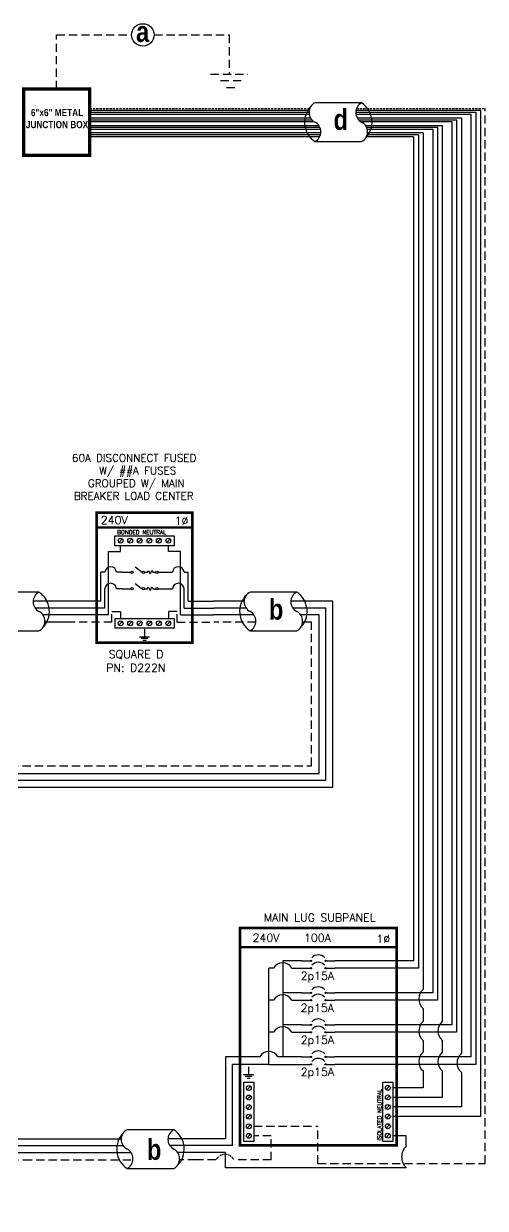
# Model space of a CAD drawing. Header units: feet. Extents: x 24455 to 25053, y 16036 to 16620.
# Drawn here: x 24843 to 25053, y 16081 to 16620 of the extents above; entities that cross this region are included whole.
import ezdxf

# ---------------------------------------------------------------- set-up
doc = ezdxf.new("R2010")
doc.units = ezdxf.units.FT
doc.header["$MEASUREMENT"] = 0
doc.linetypes.add('HIDDEN', pattern=[0.375, 0.25, -0.125])
for name, color, linetype in [('ONE LINE BLOCKS', 7, 'Continuous'), ('TABLES', 7, 'Continuous'), ('TEXT', 7, 'Continuous'), ('Z - TITLEBLOCK TXT', 7, 'Continuous')]:
    doc.layers.add(name, color=color, linetype=linetype)
doc.styles.add('ONE LINE TXT', font='techb___.ttf')
doc.styles.get("Standard").update_dxf_attribs({"font": 'simplex.shx'})

# ---------------------------------------------------------------- blocks, each defined once
blk = doc.blocks.new('M_MAIN DISCO')
at = {"color": 253, "linetype": 'Continuous'}
for p, q in [((-42.47, 32.21), (-42.47, 34.82)), ((-20.72, 32.21), (-20.72, 34.82)), ((-47.96, 3.45), (-47.96, 32.21)), ((-47.96, 32.21), (-42.47, 32.21)), ((-15.23, 32.21), (-20.72, 32.21)), ((-15.23, 3.45), (-15.23, 32.21)), ((-47.96, 3.45), (-63.19, 3.45)), ((-15.23, 3.45), (0, 3.45))]:
    blk.add_line(p, q, dxfattribs=at)
at = {"color": 7, "linetype": 'Continuous'}
for p, q in [((-51.46, 9.66), (-51.46, 22.77)), ((-49.6, 22.77), (-51.46, 22.77)), ((-41.69, 22.77), (-44.32, 22.77)), ((-21.5, 22.77), (-18.87, 22.77)), ((-13.59, 22.77), (-11.73, 22.77)), ((-11.73, 9.66), (-11.73, 22.77)), ((-51.46, 9.66), (-63.19, 9.66)), ((-11.73, 9.66), (0, 9.66))]:
    blk.add_line(p, q, dxfattribs=at)
at = {"color": 1, "linetype": 'Continuous'}
for p, q in [((-31.53, 22.77), (-30.29, 22.77)), ((-27.74, 22.77), (-26.5, 22.77)), ((-31.53, 15.24), (-30.29, 15.24)), ((-27.74, 15.24), (-26.5, 15.24))]:
    blk.add_line(p, q, dxfattribs=at)
at = {"color": 10, "linetype": 'Continuous'}
for p, q in [((-49.6, 6.49), (-49.6, 15.24)), ((-41.69, 15.24), (-44.32, 15.24)), ((-21.5, 15.24), (-18.87, 15.24)), ((-13.59, 6.49), (-13.59, 15.24)), ((-49.6, 6.49), (-63.19, 6.49)), ((-13.59, 6.49), (0, 6.49))]:
    blk.add_line(p, q, dxfattribs=at)
at = {"color": 7, "linetype": 'Continuous'}
for centre in [(-46.96, 22.62), (-16.23, 22.62)]:
    blk.add_arc(centre, 2.64, 3.2819, 176.7181, dxfattribs=at)
at = {"color": 10, "linetype": 'Continuous'}
for centre in [(-46.96, 15.08), (-16.23, 15.08)]:
    blk.add_arc(centre, 2.64, 3.2819, 176.7181, dxfattribs=at)
at = {"color": 1, "linetype": 'Continuous'}
for points in [[(-30.29, 22.77), (-29.92, 23.53), (-29.02, 22.01), (-28.19, 23.53), (-27.74, 22.77)], [(-30.29, 15.24), (-29.92, 16), (-29.02, 14.47), (-28.19, 16), (-27.74, 15.24)]]:
    blk.add_spline(points, degree=3, dxfattribs=at)
at = {"layer": 'ONE LINE BLOCKS', "lineweight": 50}
blk.add_line((-53.41, 43.1), (-9.8, 43.1), dxfattribs=at)
at = {"layer": 'ONE LINE BLOCKS', "lineweight": 50, "const_width": 1.19}
blk.add_lwpolyline([(-53.41, -9.3), (-53.41, 49.88), (-9.8, 49.88), (-9.8, -9.3)], close=True, dxfattribs=at)
at = {"layer": 'TEXT', "color": 92, "linetype": 'HIDDEN', "ltscale": 15}
for p, q in [((-46.38, 0), (-63.19, 0)), ((-46.38, 0), (-46.38, 4.94)), ((-46.38, 4.94), (-42.47, 4.94)), ((-42.47, 4.94), (-42.47, 1.8)), ((-16.81, 4.94), (-20.72, 4.94)), ((-20.72, 4.94), (-20.72, 1.8)), ((-16.81, 0), (-16.81, 4.94)), ((-16.81, 0), (0, 0))]:
    blk.add_line(p, q, dxfattribs=at)
at = {"layer": 'TEXT', "color": 92, "linetype": 'Continuous', "flags": 128}
for points in [[(-31.59, -3.07), (-31.6, -6.57)], [(-33.94, -6.57), (-29.25, -6.57)], [(-30.07, -7.44), (-33.13, -7.44)], [(-30.88, -8.3), (-32.31, -8.3)]]:
    blk.add_lwpolyline(points, dxfattribs=at)
at = {"layer": 'Z - TITLEBLOCK TXT', "color": 1, "linetype": 'Continuous'}
for p, q in [((-45.07, 34.82), (-45.07, 39.36)), ((-45.07, 39.36), (-18.12, 39.36)), ((-18.12, 39.36), (-18.12, 34.82)), ((-18.12, 34.82), (-45.07, 34.82)), ((-41.69, 22.77), (-37.77, 22.77)), ((-35.88, 25.22), (-32.61, 22.78)), ((-25.42, 22.77), (-21.5, 22.77)), ((-35.88, 17.69), (-32.61, 15.24)), ((-41.69, 15.24), (-37.77, 15.24)), ((-25.42, 15.23), (-21.5, 15.23)), ((-45.07, 1.8), (-18.12, 1.8)), ((-45.07, 1.8), (-45.07, -2.74)), ((-18.12, 1.8), (-18.12, -2.74)), ((-18.12, -2.74), (-45.07, -2.74))]:
    blk.add_line(p, q, dxfattribs=at)
at = {"layer": 'Z - TITLEBLOCK TXT', "color": 4, "linetype": 'Continuous'}
for p, q in [((-41.69, 37.87), (-43.26, 36.3)), ((-37.34, 37.87), (-38.91, 36.3)), ((-32.98, 37.87), (-34.56, 36.3)), ((-28.63, 37.87), (-30.21, 36.3)), ((-24.28, 37.87), (-25.86, 36.3)), ((-19.93, 37.87), (-21.51, 36.3)), ((-41.69, 0.32), (-43.26, -1.26)), ((-37.34, 0.32), (-38.91, -1.26)), ((-32.98, 0.32), (-34.56, -1.26)), ((-28.63, 0.32), (-30.21, -1.26)), ((-24.28, 0.32), (-25.86, -1.26)), ((-19.93, 0.32), (-21.51, -1.26))]:
    blk.add_line(p, q, dxfattribs=at)
for centre in [(-42.47, 37.09), (-38.12, 37.09), (-33.77, 37.09), (-29.42, 37.09), (-25.07, 37.09), (-20.72, 37.09), (-42.47, -0.47), (-38.12, -0.47), (-33.77, -0.47), (-29.42, -0.47), (-25.07, -0.47), (-20.72, -0.47)]:
    blk.add_circle(centre, 1.11, dxfattribs=at)
at = {"layer": 'Z - TITLEBLOCK TXT', "color": 1, "linetype": 'Continuous'}
for centre in [(-37.23, 22.77), (-32.07, 22.77), (-25.96, 22.77), (-37.23, 15.24), (-32.07, 15.24), (-25.96, 15.23)]:
    blk.add_circle(centre, 0.541, dxfattribs=at)
at = {"layer": 'TABLES', "color": 4, "linetype": 'Continuous'}
blk.add_text('BONDED NEUTRAL', height=1.8743, dxfattribs=at).set_placement((-43.99, 40.01))
at = {"layer": 'TEXT', "color": 1}
for s, width, gutter_width, heights, insert, char_height, attachment_point in [('\\A1;\\pi4.1167;60A DISCONNECT FUSED \\P\\pi16.454;W/ ##A FUSES\\P\\pi11.355;GROUPED W/ MAIN \\P\\pi4.9392;BREAKER LOAD CENTER', 71.8931, 92.23, [24.13], (-68.68, 76.43), 3.4544, 1), ('240V', 0.1481, 0.75, [0], (-45.35, 46.44), 3.658, 5), ('1∅', 0.1481, 0.75, [0], (-14.78, 46.14), 3.658, 5), ('\\A1;\\pi3.6942,t21.982;SQUARE D\\P\\pi2.5621,t20.85;PN: D222N', 35.0816, 28.88, [13.54], (-51.57, -12.71), 3.6576, 1)]:
    blk.add_mtext_dynamic_manual_height_columns(s, width=width, gutter_width=gutter_width, heights=heights, dxfattribs=dict(at, insert=insert, char_height=char_height, attachment_point=attachment_point))
blk = doc.blocks.new('*U4')
at = {"color": 7, "linetype": 'Continuous'}
for p, q in [((6.669, 2.433), (2.905, 2.433)), ((2.435, 1.711), (0, 1.711)), ((9.575, 1.711), (6.199, 1.711)), ((2.905, -0.69), (6.669, -0.69))]:
    blk.add_line(p, q, dxfattribs=at)
at = {"color": 10, "linetype": 'Continuous'}
for p, q in [((2.591, 1.149), (0, 1.149)), ((9.575, 1.149), (6.355, 1.149))]:
    blk.add_line(p, q, dxfattribs=at)
at = {"color": 253, "linetype": 'Continuous'}
for p, q in [((3.208, 0.611), (0, 0.611)), ((9.575, 0.611), (6.972, 0.611))]:
    blk.add_line(p, q, dxfattribs=at)
at = {"color": 7, "linetype": 'Continuous'}
for centre, start, end in [((3.942, 0.872), 133.97324, 236.42648), ((5.633, 0.872), 313.97324, 56.42648)]:
    blk.add_arc(centre, 1.874, start, end, dxfattribs=at)
at = {"layer": 'TEXT', "color": 92, "linetype": 'HIDDEN', "ltscale": 15}
for p, q in [((3.373, 0), (0, 0)), ((9.575, 0), (7.137, 0))]:
    blk.add_line(p, q, dxfattribs=at)
at = {"layer": 'Z - TITLEBLOCK TXT', "linetype": 'Continuous'}
for centre, start, end in [((3.315, 1.653), 117.66392, 242.33608), ((7.078, 1.653), 117.66392, 242.33608), ((2.496, 0.091), 297.66392, 62.33608), ((6.26, 0.091), 297.66392, 62.33608)]:
    blk.add_arc(centre, 0.882, start, end, dxfattribs=at)
blk = doc.blocks.new('*U10')
at = {"layer": 'ONE LINE BLOCKS', "linetype": 'Continuous'}
h = blk.add_hatch(color=1, dxfattribs=at)
h.dxf.hatch_style = 1
edge = h.paths.add_edge_path()
edge.add_arc((52.27, 90.51), 0.291, 0, 360)
h = blk.add_hatch(color=1, dxfattribs=at)
h.dxf.hatch_style = 1
edge = h.paths.add_edge_path()
edge.add_arc((52.27, 87.13), 0.291, 0, 360)
h = blk.add_hatch(color=1, dxfattribs=at)
h.dxf.hatch_style = 1
edge = h.paths.add_edge_path()
edge.add_arc((58.94, 90.51), 0.291, 0, 360)
h = blk.add_hatch(color=1, dxfattribs=at)
h.dxf.hatch_style = 1
edge = h.paths.add_edge_path()
edge.add_arc((58.94, 87.13), 0.291, 0, 360)
h = blk.add_hatch(color=1, dxfattribs=at)
h.dxf.hatch_style = 1
edge = h.paths.add_edge_path()
edge.add_arc((52.27, 75.95), 0.291, 0, 360)
h = blk.add_hatch(color=1, dxfattribs=at)
h.dxf.hatch_style = 1
edge = h.paths.add_edge_path()
edge.add_arc((58.94, 75.95), 0.291, 0, 360)
h = blk.add_hatch(color=1, dxfattribs=at)
h.dxf.hatch_style = 1
edge = h.paths.add_edge_path()
edge.add_arc((52.27, 72.57), 0.291, 0, 360)
h = blk.add_hatch(color=1, dxfattribs=at)
h.dxf.hatch_style = 1
edge = h.paths.add_edge_path()
edge.add_arc((58.94, 72.57), 0.291, 0, 360)
h = blk.add_hatch(color=1, dxfattribs=at)
h.dxf.hatch_style = 1
edge = h.paths.add_edge_path()
edge.add_arc((52.27, 61.39), 0.291, 0, 360)
h = blk.add_hatch(color=1, dxfattribs=at)
h.dxf.hatch_style = 1
edge = h.paths.add_edge_path()
edge.add_arc((58.94, 61.39), 0.291, 0, 360)
h = blk.add_hatch(color=1, dxfattribs=at)
h.dxf.hatch_style = 1
edge = h.paths.add_edge_path()
edge.add_arc((52.27, 58.01), 0.291, 0, 360)
h = blk.add_hatch(color=1, dxfattribs=at)
h.dxf.hatch_style = 1
edge = h.paths.add_edge_path()
edge.add_arc((58.94, 58.01), 0.291, 0, 360)
h = blk.add_hatch(color=1, dxfattribs=at)
h.dxf.hatch_style = 1
edge = h.paths.add_edge_path()
edge.add_arc((52.27, 46.83), 0.291, 0, 360)
h = blk.add_hatch(color=1, dxfattribs=at)
h.dxf.hatch_style = 1
edge = h.paths.add_edge_path()
edge.add_arc((52.27, 43.45), 0.291, 0, 360)
h = blk.add_hatch(color=1, dxfattribs=at)
h.dxf.hatch_style = 1
edge = h.paths.add_edge_path()
edge.add_arc((58.94, 46.83), 0.291, 0, 360)
h = blk.add_hatch(color=1, dxfattribs=at)
h.dxf.hatch_style = 1
edge = h.paths.add_edge_path()
edge.add_arc((58.94, 43.45), 0.291, 0, 360)
at = {"color": 7, "linetype": 'Continuous'}
for p, q in [((98.95, 105.41), (98.95, 90.51)), ((107.65, 105.41), (107.65, 75.95)), ((116.35, 105.41), (116.35, 61.39)), ((125.05, 105.41), (125.05, 46.83)), ((48.07, 90.51), (39.41, 90.51)), ((39.41, 90.51), (39.41, 75.95)), ((98.95, 90.51), (63.14, 90.51)), ((48.07, 75.95), (39.41, 75.95)), ((39.41, 75.95), (39.41, 61.39)), ((107.65, 75.95), (63.14, 75.95)), ((48.07, 61.39), (39.41, 61.39)), ((39.41, 61.39), (39.41, 46.83)), ((116.35, 61.39), (63.14, 61.39)), ((29, 46.83), (13.32, 46.83)), ((13.32, 46.83), (13.32, 9.66)), ((48.07, 46.83), (37.24, 46.83)), ((125.05, 46.83), (63.14, 46.83)), ((13.32, 9.66), (0, 9.66))]:
    blk.add_line(p, q, dxfattribs=at)
at = {"color": 10, "linetype": 'Continuous'}
for p, q in [((101.12, 105.41), (101.12, 87.13)), ((109.82, 105.41), (109.82, 72.57)), ((118.52, 105.41), (118.52, 58.01)), ((127.22, 105.41), (127.22, 43.45)), ((33.12, 72.57), (33.12, 87.13)), ((35.29, 87.13), (33.12, 87.13)), ((43.53, 87.13), (48.07, 87.13)), ((101.12, 87.13), (63.14, 87.13)), ((33.12, 58.01), (33.12, 72.57)), ((35.29, 72.57), (33.12, 72.57)), ((43.53, 72.57), (48.07, 72.57)), ((109.82, 72.57), (63.14, 72.57)), ((33.12, 43.45), (33.12, 58.01)), ((35.29, 58.01), (33.12, 58.01)), ((43.53, 58.01), (48.07, 58.01)), ((118.52, 58.01), (63.14, 58.01)), ((33.12, 43.45), (16.61, 43.45)), ((16.61, 6.49), (16.61, 43.45)), ((33.12, 43.45), (48.07, 43.45)), ((127.22, 43.45), (63.14, 43.45)), ((16.61, 6.49), (0, 6.49))]:
    blk.add_line(p, q, dxfattribs=at)
at = {"color": 253, "linetype": 'Continuous'}
for p, q in [((103.3, 105.41), (103.3, 77.44)), ((112, 105.41), (112, 62.88)), ((120.7, 105.41), (120.7, 48.32)), ((129.4, 105.41), (129.4, 19.72)), ((103.3, 68.88), (103.3, 62.88)), ((103.3, 54.32), (103.3, 48.99)), ((112, 54.32), (112, 48.99)), ((103.3, 40.44), (103.3, 32.77)), ((112, 40.44), (112, 28.42)), ((120.7, 39.76), (120.7, 24.07)), ((103.3, 32.77), (89.53, 32.77)), ((112, 28.42), (89.53, 28.42)), ((120.7, 24.07), (89.53, 24.07)), ((129.4, 19.72), (89.53, 19.72)), ((95.54, 11.02), (89.53, 11.02)), ((95.54, 6.2), (95.54, 11.02)), ((13.32, 3.45), (0, 3.45)), ((13.32, -3.56), (13.32, 3.45)), ((95.54, -3.56), (13.32, -3.56))]:
    blk.add_line(p, q, dxfattribs=at)
at = {"color": 10, "linetype": 'Continuous'}
for centre in [(39.41, 84.97), (39.41, 70.41), (39.41, 55.85)]:
    blk.add_arc(centre, 4.65, 27.6639, 152.3361, dxfattribs=at)
at = {"color": 253, "linetype": 'Continuous'}
for centre, radius, start, end in [((106.88, 73.16), 5.58, 129.9215, 230.0785), ((106.88, 58.6), 5.58, 129.9215, 230.0785), ((115.58, 58.6), 5.58, 129.9215, 230.0785), ((106.88, 44.71), 5.58, 129.9215, 230.0785), ((115.58, 44.71), 5.58, 129.9215, 230.0785), ((124.28, 44.04), 5.58, 129.9215, 230.0785), ((100.4, 1.32), 6.89, 134.9307, 225.0693)]:
    blk.add_arc(centre, radius, start, end, dxfattribs=at)
at = {"color": 7, "linetype": 'Continuous'}
blk.add_arc((33.12, 44.67), 4.65, 27.6639, 152.3361, dxfattribs=at)
at = {"layer": 'ONE LINE BLOCKS', "lineweight": 50}
blk.add_line((20.02, 96.71), (91.19, 96.71), dxfattribs=at)
at = {"layer": 'ONE LINE BLOCKS', "lineweight": 50, "const_width": 1.19}
blk.add_lwpolyline([(20.02, 6.67), (20.02, 105.41), (91.19, 105.41), (91.19, 6.67)], close=True, dxfattribs=at)
at = {"layer": 'TEXT', "color": 92, "linetype": 'HIDDEN', "ltscale": 15}
for p, q in [((131.57, -1.65), (131.57, 105.41)), ((26.29, 15.3), (55.38, 15.3)), ((34.13, 10.94), (26.29, 10.94)), ((34.13, 0), (34.13, 10.94)), ((55.38, -1.65), (55.38, 15.3)), ((9.01, 0), (0, 0)), ((34.13, 0), (17.25, 0)), ((55.38, -1.65), (131.57, -1.65))]:
    blk.add_line(p, q, dxfattribs=at)
at = {"layer": 'TEXT', "color": 92, "linetype": 'HIDDEN', "flags": 128}
for points in [[(21.58, 38.79), (26.26, 38.79)], [(25.45, 37.92), (22.39, 37.92)], [(23.92, 42.29), (23.92, 38.79)], [(24.64, 37.05), (23.2, 37.05)]]:
    blk.add_lwpolyline(points, dxfattribs=at)
at = {"layer": 'TEXT', "color": 92, "linetype": 'HIDDEN', "ltscale": 0.3}
blk.add_arc((13.13, -2.16), 4.65, 27.6639, 152.3361, dxfattribs=at)
at = {"layer": 'Z - TITLEBLOCK TXT', "color": 1, "linetype": 'Continuous'}
for p, q in [((21.75, 8.35), (21.75, 35.29)), ((21.75, 35.29), (26.29, 35.29)), ((26.29, 35.29), (26.29, 8.35)), ((84.99, 8.42), (84.99, 35.37)), ((84.99, 35.37), (89.53, 35.37)), ((89.53, 35.37), (89.53, 8.42)), ((26.29, 8.35), (21.75, 8.35)), ((89.53, 8.42), (84.99, 8.42))]:
    blk.add_line(p, q, dxfattribs=at)
at = {"layer": 'Z - TITLEBLOCK TXT', "color": 4, "linetype": 'Continuous'}
for p, q in [((24.81, 33.48), (23.24, 31.91)), ((88.04, 33.56), (86.47, 31.98)), ((24.81, 29.13), (23.24, 27.56)), ((88.04, 29.2), (86.47, 27.63)), ((24.81, 24.78), (23.24, 23.21)), ((88.04, 24.85), (86.47, 23.28)), ((24.81, 20.43), (23.24, 18.86)), ((88.04, 20.5), (86.47, 18.93)), ((88.04, 16.15), (86.47, 14.58)), ((24.81, 16.08), (23.24, 14.51)), ((24.81, 11.73), (23.24, 10.16)), ((88.04, 11.8), (86.47, 10.23))]:
    blk.add_line(p, q, dxfattribs=at)
at = {"layer": 'Z - TITLEBLOCK TXT', "color": 1, "linetype": 'Continuous', "flags": 128}
for points in [[(48.07, 90.51), (52.27, 90.51)], [(48.07, 90.51), (52.27, 90.51)], [(48.07, 87.13), (52.27, 87.13)], [(48.07, 87.13), (52.27, 87.13)], [(58.94, 90.51), (63.14, 90.51)], [(58.94, 87.13), (63.14, 87.13)], [(48.07, 75.95), (52.27, 75.95)], [(48.07, 75.95), (52.27, 75.95)], [(58.94, 75.95), (63.14, 75.95)], [(48.07, 72.57), (52.27, 72.57)], [(48.07, 72.57), (52.27, 72.57)], [(58.94, 72.57), (63.14, 72.57)], [(48.07, 61.39), (52.27, 61.39)], [(48.07, 61.39), (52.27, 61.39)], [(58.94, 61.39), (63.14, 61.39)], [(48.07, 58.01), (52.27, 58.01)], [(48.07, 58.01), (52.27, 58.01)], [(58.94, 58.01), (63.14, 58.01)], [(48.07, 46.83), (52.27, 46.83)], [(48.07, 46.83), (52.27, 46.83)], [(48.07, 43.45), (52.27, 43.45)], [(48.07, 43.45), (52.27, 43.45)], [(58.94, 46.83), (63.14, 46.83)], [(58.94, 43.45), (63.14, 43.45)]]:
    blk.add_lwpolyline(points, dxfattribs=at)
at = {"layer": 'Z - TITLEBLOCK TXT', "color": 1, "linetype": 'Continuous'}
for centre in [(52.27, 90.51), (52.27, 87.13), (58.94, 90.51), (58.94, 87.13), (52.27, 75.95), (58.94, 75.95), (52.27, 72.57), (58.94, 72.57), (52.27, 61.39), (58.94, 61.39), (52.27, 58.01), (58.94, 58.01), (52.27, 46.83), (52.27, 43.45), (58.94, 46.83), (58.94, 43.45)]:
    blk.add_circle(centre, 0.291, dxfattribs=at)
at = {"layer": 'Z - TITLEBLOCK TXT', "color": 4, "linetype": 'Continuous'}
for centre in [(24.02, 32.7), (87.26, 32.77), (24.02, 28.35), (87.26, 28.42), (24.02, 24), (87.26, 24.07), (24.02, 19.65), (24.02, 15.3), (87.26, 19.72), (87.26, 15.37), (24.02, 10.94), (87.26, 11.02)]:
    blk.add_circle(centre, 1.11, dxfattribs=at)
at = {"layer": 'Z - TITLEBLOCK TXT', "color": 1, "linetype": 'Continuous'}
for centre in [(55.6, 89.31), (55.6, 85.93), (55.6, 74.75), (55.6, 71.37), (55.6, 60.19), (55.6, 56.81), (55.6, 45.63), (55.6, 42.25)]:
    blk.add_arc(centre, 3.93, 40.3392, 139.6608, dxfattribs=at)
at = {"layer": 'TABLES', "color": 1, "linetype": 'Continuous'}
for p in [(47.57, 81.89), (47.54, 67.29), (47.57, 52.77), (47.57, 38.21)]:
    blk.add_text('2p15A', height=3.658, dxfattribs=at).set_placement(p)
at = {"layer": 'TABLES', "color": 4, "linetype": 'Continuous'}
blk.add_text('ISOLATED NEUTRAL', height=1.8743, rotation=90, dxfattribs=at).set_placement((84.33, 8.78))
at = {"layer": 'TEXT', "color": 1, "attachment_point": 5}
for s, width, gutter_width, insert, char_height in [('MAIN LUG SUBPANEL ', 62.3984, 7.17, (56.24, 110.15), 3.6576), ('240V', 0.1481, 0.75, (31.81, 100.96), 3.658), ('100A', 0.1481, 0.75, (55.19, 100.96), 3.658), ('1∅', 0.1481, 0.75, (85.17, 100.45), 3.658)]:
    blk.add_mtext_dynamic_manual_height_columns(s, width=width, gutter_width=gutter_width, heights=[0], dxfattribs=dict(at, insert=insert, char_height=char_height))
blk = doc.blocks.new('M_UTILITY DISCONNECT')
at = {"color": 253, "linetype": 'Continuous'}
for p, q in [((-42.47, 32.21), (-42.47, 34.82)), ((-20.72, 32.21), (-20.72, 34.82)), ((-47.96, 3.45), (-47.96, 32.21)), ((-47.96, 32.21), (-42.47, 32.21)), ((-15.23, 32.21), (-20.72, 32.21)), ((-15.23, 3.45), (-15.23, 32.21)), ((-47.96, 3.45), (-63.19, 3.45)), ((-15.23, 3.45), (0, 3.45))]:
    blk.add_line(p, q, dxfattribs=at)
at = {"color": 7, "linetype": 'Continuous'}
for p, q in [((-51.46, 9.66), (-51.46, 22.77)), ((-49.6, 22.77), (-51.46, 22.77)), ((-41.69, 22.77), (-44.32, 22.77)), ((-21.5, 22.77), (-18.87, 22.77)), ((-13.59, 22.77), (-11.73, 22.77)), ((-11.73, 9.66), (-11.73, 22.77)), ((-51.46, 9.66), (-63.19, 9.66)), ((-11.73, 9.66), (0, 9.66))]:
    blk.add_line(p, q, dxfattribs=at)
at = {"color": 10, "linetype": 'Continuous'}
for p, q in [((-49.6, 6.49), (-49.6, 15.24)), ((-41.69, 15.24), (-44.32, 15.24)), ((-21.5, 15.24), (-18.87, 15.24)), ((-13.59, 6.49), (-13.59, 15.24)), ((-49.6, 6.49), (-63.19, 6.49)), ((-13.59, 6.49), (0, 6.49))]:
    blk.add_line(p, q, dxfattribs=at)
at = {"color": 7, "linetype": 'Continuous'}
for centre in [(-46.96, 22.62), (-16.23, 22.62)]:
    blk.add_arc(centre, 2.64, 3.2819, 176.7181, dxfattribs=at)
at = {"color": 10, "linetype": 'Continuous'}
for centre in [(-46.96, 15.08), (-16.23, 15.08)]:
    blk.add_arc(centre, 2.64, 3.2819, 176.7181, dxfattribs=at)
at = {"layer": 'ONE LINE BLOCKS', "lineweight": 50}
blk.add_line((-53.41, 43.1), (-9.8, 43.1), dxfattribs=at)
at = {"layer": 'ONE LINE BLOCKS', "lineweight": 50, "const_width": 1.19}
blk.add_lwpolyline([(-53.41, -9.3), (-53.41, 49.88), (-9.8, 49.88), (-9.8, -9.3)], close=True, dxfattribs=at)
at = {"layer": 'TEXT', "color": 92, "linetype": 'HIDDEN', "ltscale": 15}
for p, q in [((-46.38, 0), (-63.19, 0)), ((-46.38, 0), (-46.38, 4.94)), ((-46.38, 4.94), (-42.47, 4.94)), ((-42.47, 4.94), (-42.47, 1.8)), ((-16.81, 4.94), (-20.72, 4.94)), ((-20.72, 4.94), (-20.72, 1.8)), ((-16.81, 0), (-16.81, 4.94)), ((-16.81, 0), (0, 0))]:
    blk.add_line(p, q, dxfattribs=at)
at = {"layer": 'TEXT', "color": 92, "linetype": 'Continuous', "flags": 128}
for points in [[(-31.59, -3.07), (-31.6, -6.57)], [(-33.94, -6.57), (-29.25, -6.57)], [(-30.07, -7.44), (-33.13, -7.44)], [(-30.88, -8.3), (-32.31, -8.3)]]:
    blk.add_lwpolyline(points, dxfattribs=at)
at = {"layer": 'Z - TITLEBLOCK TXT', "color": 1, "linetype": 'Continuous'}
for p, q in [((-45.07, 34.82), (-45.07, 39.36)), ((-45.07, 39.36), (-18.12, 39.36)), ((-18.12, 39.36), (-18.12, 34.82)), ((-18.12, 34.82), (-45.07, 34.82)), ((-41.69, 22.77), (-35.12, 22.77)), ((-33.23, 25.22), (-29.96, 22.78)), ((-28.88, 22.77), (-21.5, 22.77)), ((-33.23, 17.69), (-29.96, 15.24)), ((-41.69, 15.24), (-35.12, 15.24)), ((-28.88, 15.24), (-21.5, 15.23)), ((-45.07, 1.8), (-18.12, 1.8)), ((-45.07, 1.8), (-45.07, -2.74)), ((-18.12, 1.8), (-18.12, -2.74)), ((-18.12, -2.74), (-45.07, -2.74))]:
    blk.add_line(p, q, dxfattribs=at)
at = {"layer": 'Z - TITLEBLOCK TXT', "color": 4, "linetype": 'Continuous'}
for p, q in [((-41.69, 37.87), (-43.26, 36.3)), ((-37.34, 37.87), (-38.91, 36.3)), ((-32.98, 37.87), (-34.56, 36.3)), ((-28.63, 37.87), (-30.21, 36.3)), ((-24.28, 37.87), (-25.86, 36.3)), ((-19.93, 37.87), (-21.51, 36.3)), ((-41.69, 0.32), (-43.26, -1.26)), ((-37.34, 0.32), (-38.91, -1.26)), ((-32.98, 0.32), (-34.56, -1.26)), ((-28.63, 0.32), (-30.21, -1.26)), ((-24.28, 0.32), (-25.86, -1.26)), ((-19.93, 0.32), (-21.51, -1.26))]:
    blk.add_line(p, q, dxfattribs=at)
for centre in [(-42.47, 37.09), (-38.12, 37.09), (-33.77, 37.09), (-29.42, 37.09), (-25.07, 37.09), (-20.72, 37.09), (-42.47, -0.47), (-38.12, -0.47), (-33.77, -0.47), (-29.42, -0.47), (-25.07, -0.47), (-20.72, -0.47)]:
    blk.add_circle(centre, 1.11, dxfattribs=at)
at = {"layer": 'Z - TITLEBLOCK TXT', "color": 1, "linetype": 'Continuous'}
for centre in [(-34.58, 22.77), (-29.42, 22.77), (-34.58, 15.24), (-29.42, 15.24)]:
    blk.add_circle(centre, 0.541, dxfattribs=at)
at = {"layer": 'TABLES', "color": 4, "linetype": 'Continuous'}
blk.add_text('ISOLATED NEUTRAL', height=1.8743, dxfattribs=at).set_placement((-44.71, 40.01))
at = {"layer": 'TEXT', "color": 1}
for s, width, gutter_width, heights, insert, char_height, attachment_point in [('\\A1;\\pi12.968; 60A UNFUSED \\P\\pi6.1418;UTILITY DISCONNECT', 64.922, 0, [82.18], (-65.01, 63.62), 3.4544, 1), ('240V', 0.1481, 0.75, [0], (-45.35, 46.44), 3.658, 5), ('1∅', 0.1481, 0.75, [0], (-14.78, 46.14), 3.658, 5), ('\\A1;\\pi11.999,t30.287;SQUARE D\\P\\pi9.0377,t27.326;PN: D222RB', 51.6906, 0.203, [45.94], (-54.67, -12.23), 3.6576, 1)]:
    blk.add_mtext_dynamic_manual_height_columns(s, width=width, gutter_width=gutter_width, heights=heights, dxfattribs=dict(at, insert=insert, char_height=char_height, attachment_point=attachment_point))

msp = doc.modelspace()

# ---------------------------------------------------------------- linework, layer by layer
at = {"color": 253, "linetype": 'Continuous'}
for p, q in [((24872.73, 16580.61), (24972.62, 16580.61)), ((24993.86, 16580.61), (25050.5, 16580.61)), ((25050.5, 16580.61), (25050.5, 16208.89)), ((24872.73, 16577.17), (24973.15, 16577.17)), ((24872.73, 16573.72), (24976.88, 16573.72)), ((24994.39, 16577.17), (25041.8, 16577.17)), ((24998.12, 16573.72), (25033.1, 16573.72)), ((25033.1, 16573.72), (25033.1, 16208.89)), ((25041.8, 16577.17), (25041.8, 16208.89)), ((24977.82, 16570.28), (24872.73, 16570.28)), ((25024.4, 16570.28), (24999.06, 16570.28)), ((25024.4, 16570.28), (25024.4, 16208.89)), ((24947.36, 16351.31), (24929.25, 16351.31)), ((24977.08, 16351.31), (24968.61, 16351.31)), ((24977.08, 16279.13), (24977.08, 16351.31)), ((24665.58, 16279.13), (24977.08, 16279.13)), ((24844.34, 16106.93), (24891.44, 16106.93)), ((24921.1, 16106.93), (24912.68, 16106.93))]:
    msp.add_line(p, q, dxfattribs=at)
at = {"color": 10, "linetype": 'Continuous'}
for p, q in [((24872.73, 16579.75), (24972.52, 16579.75)), ((24993.76, 16579.75), (25048.32, 16579.75)), ((25048.32, 16579.75), (25048.32, 16208.89)), ((24872.73, 16576.31), (24973.76, 16576.31)), ((24995, 16576.31), (25039.62, 16576.31)), ((25039.62, 16576.31), (25039.62, 16208.89)), ((24872.73, 16572.86), (24977.39, 16572.86)), ((24977.65, 16569.42), (24872.73, 16569.42)), ((24998.63, 16572.86), (25030.92, 16572.86)), ((25022.22, 16569.42), (24998.9, 16569.42)), ((25022.22, 16569.42), (25022.22, 16208.89)), ((25030.92, 16572.86), (25030.92, 16208.89)), ((24943.88, 16354.35), (24929.25, 16354.35)), ((24980.12, 16354.35), (24965.12, 16354.35)), ((24980.12, 16276.09), (24980.12, 16354.35)), ((24668.62, 16276.09), (24980.12, 16276.09)), ((24845.98, 16109.97), (24887.96, 16109.97)), ((24921.1, 16109.97), (24909.2, 16109.97))]:
    msp.add_line(p, q, dxfattribs=at)
at = {"linetype": 'Continuous'}
for p, q in [((24872.73, 16578.89), (24972.56, 16578.89)), ((24993.81, 16578.89), (25046.15, 16578.89)), ((24872.73, 16575.45), (24974.74, 16575.45)), ((24995.99, 16575.45), (25037.45, 16575.45)), ((24872.73, 16572), (24977.69, 16572)), ((24977.32, 16568.56), (24872.73, 16568.56)), ((25020.05, 16568.56), (24998.57, 16568.56)), ((24998.94, 16572), (25028.75, 16572))]:
    msp.add_line(p, q, dxfattribs=at)
at = {"color": 7, "linetype": 'Continuous'}
for p, q in [((24996.42, 16584), (24975.18, 16584)), ((25046.15, 16578.89), (25046.15, 16208.89)), ((25037.45, 16575.45), (25037.45, 16208.89)), ((25020.05, 16568.56), (25020.05, 16208.89)), ((25028.75, 16572), (25028.75, 16208.89)), ((24975.18, 16566.37), (24996.42, 16566.37)), ((24966.9, 16361.6), (24945.65, 16361.6)), ((24943, 16357.53), (24929.25, 16357.53)), ((24983.3, 16357.53), (24964.24, 16357.53)), ((24983.3, 16272.92), (24983.3, 16357.53)), ((24945.65, 16343.97), (24966.9, 16343.97)), ((24671.79, 16272.92), (24983.3, 16272.92)), ((24910.97, 16117.22), (24889.73, 16117.22)), ((24847.84, 16113.14), (24887.08, 16113.14)), ((24921.1, 16113.14), (24908.32, 16113.14)), ((24889.73, 16099.59), (24910.97, 16099.59))]:
    msp.add_line(p, q, dxfattribs=at)
msp.add_circle((24896.91, 16614.83), 5.11, dxfattribs=at)
for centre, start, end in [((24981.03, 16575.19), 133.9732, 236.4265), ((24990.57, 16575.19), 313.9732, 56.4265), ((24951.5, 16352.79), 133.9732, 236.4265), ((24961.05, 16352.79), 313.9732, 56.4265), ((24895.58, 16108.4), 133.9732, 236.4265), ((24905.12, 16108.4), 313.9732, 56.4265)]:
    msp.add_arc(centre, 10.58, start, end, dxfattribs=at)
at = {"layer": 'ONE LINE BLOCKS', "lineweight": 50, "const_width": 1.53}
msp.add_lwpolyline([(24872.73, 16560.14), (24842.63, 16560.14), (24842.63, 16590.24), (24872.73, 16590.24)], close=True, dxfattribs=at)
at = {"layer": 'TEXT', "color": 92, "linetype": 'HIDDEN', "ltscale": 15}
for p, q in [((24857.68, 16590.24), (24857.68, 16614.83)), ((24857.68, 16614.83), (24891.79, 16614.83)), ((24902.02, 16614.83), (24936.13, 16614.83)), ((24936.13, 16614.83), (24936.13, 16597.04)), ((25052.67, 16208.89), (25052.67, 16581.47)), ((24948.29, 16347.86), (24929.25, 16347.86)), ((24973.64, 16347.86), (24969.53, 16347.86)), ((24973.64, 16282.58), (24973.64, 16347.86)), ((24662.13, 16282.58), (24973.64, 16282.58)), ((24842.76, 16103.48), (24892.37, 16103.48)), ((24921.1, 16103.48), (24913.61, 16103.48))]:
    msp.add_line(p, q, dxfattribs=at)
at = {"layer": 'TEXT', "color": 92, "linetype": 'HIDDEN', "ltscale": 4}
for p, q in [((24872.73, 16581.47), (24972.88, 16581.47)), ((24994.12, 16581.47), (25052.67, 16581.47))]:
    msp.add_line(p, q, dxfattribs=at)
at = {"layer": 'TEXT', "color": 92, "linetype": 'HIDDEN', "ltscale": 15, "flags": 128}
for points in [[(24927.65, 16597.04), (24944.61, 16597.04)], [(24941.67, 16593.9), (24930.59, 16593.9)], [(24938.73, 16590.76), (24933.53, 16590.76)]]:
    msp.add_lwpolyline(points, dxfattribs=at)
at = {"layer": 'Z - TITLEBLOCK TXT', "linetype": 'Continuous'}
for centre, start, end in [((24977.49, 16579.59), 117.6639, 242.3361), ((24998.73, 16579.59), 117.6639, 242.3361), ((24972.87, 16570.78), 297.6639, 62.3361), ((24994.11, 16570.78), 297.6639, 62.3361), ((24947.96, 16357.19), 117.6639, 242.3361), ((24969.21, 16357.19), 117.6639, 242.3361), ((24943.34, 16348.38), 297.6639, 62.3361), ((24964.59, 16348.38), 297.6639, 62.3361), ((24892.04, 16112.81), 117.6639, 242.3361), ((24913.28, 16112.81), 117.6639, 242.3361), ((24887.42, 16104), 297.6639, 62.3361), ((24908.66, 16104), 297.6639, 62.3361)]:
    msp.add_arc(centre, 4.98, start, end, dxfattribs=at)

# ---------------------------------------------------------------- block references
for name, p in [('M_MAIN DISCO', (24929.25, 16347.86)), ('*U10', (24921.1, 16103.48))]:
    msp.add_blockref(name, p)
at = {"color": 155, "true_color": 0x647190, "xscale": 5.644441731736358, "yscale": 5.644441731736358, "zscale": 5.644441731736358}
msp.add_blockref('*U4', (24812.02, 16347.86), dxfattribs=at)
at = {"color": 7}
msp.add_blockref('M_UTILITY DISCONNECT', (24847.84, 16103.48), dxfattribs=at)

# ---------------------------------------------------------------- texts
at = {"layer": 'ONE LINE BLOCKS', "color": 1, "linetype": 'Continuous', "insert": (24857.87, 16581.19), "char_height": 3.2756, "width": 28.3929, "attachment_point": 2, "style": 'ONE LINE TXT'}
msp.add_mtext('6"x6" METAL JUNCTION BOX  ', dxfattribs=at)
at = {"layer": 'Z - TITLEBLOCK TXT', "color": 1, "linetype": 'Continuous', "char_height": 9.3833, "attachment_point": 1, "style": 'ONE LINE TXT'}
for s, insert in [('{\\W1;\\C256;a}', (24893.81, 16621.02)), ('{\\W1;\\C256;d}', (24983.64, 16581.08)), ('{\\W1;\\C256;b}', (24954.23, 16358.44)), ('{\\W1;\\C256;b}', (24898.76, 16112.89))]:
    msp.add_mtext_dynamic_manual_height_columns(s, width=0.1385, gutter_width=2.13, heights=[0], dxfattribs=dict(at, insert=insert))

doc.saveas('drawing.dxf')
